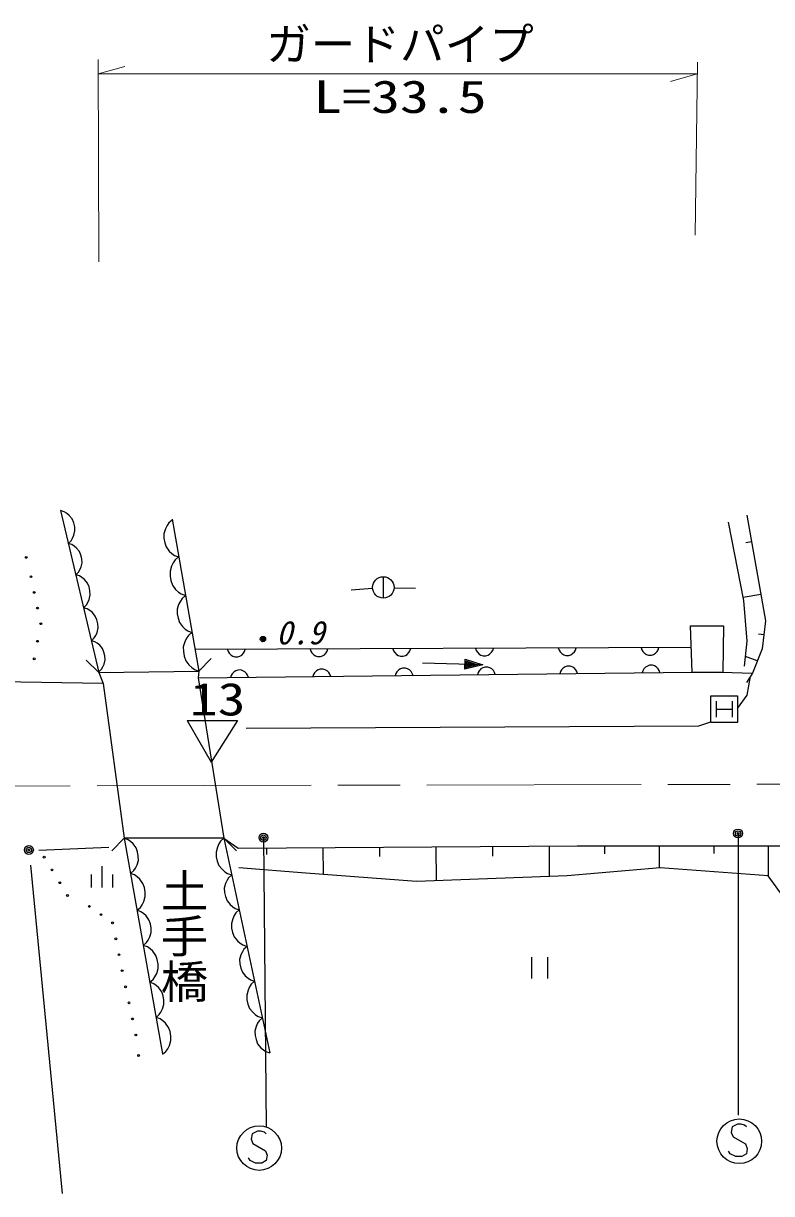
# Model space of a CAD drawing. Units: millimetres, scale not verified. Extents: x 40000 to 680000, y 20000 to 380000.
# Drawn here: x 303337 to 345288, y 260483 to 326091 of the extents above; entities that cross this region are included whole.
import ezdxf
from ezdxf.enums import TextEntityAlignment as Align

# ---------------------------------------------------------------- set-up
doc = ezdxf.new("R2010")
doc.units = ezdxf.units.MM
doc.header["$LTSCALE"] = 1000
doc.linetypes.add('CHAIN', pattern=[18.5, 12, -1.5, 3.5, -1.5])
for name, color, linetype, lineweight in [('M-BGD', 7, 'Continuous', 25), ('M-BGD-EXST', 7, 'Continuous', 25), ('M-BMK', 2, 'CHAIN', 13), ('M-STR-HTXT', 7, 'Continuous', 13), ('M-STR-STR1', 1, 'Continuous', 25), ('M-STR-STRC', 7, 'Continuous', 25)]:
    doc.layers.add(name, color=color, linetype=linetype, lineweight=lineweight)
doc.styles.add('@ＭＳ ゴシック', font='')
doc.styles.add('ＭＳ ゴシック', font='')
doc.styles.get('@ＭＳ ゴシック').set_extended_font_data('@MS Gothic')
doc.styles.get('ＭＳ ゴシック').set_extended_font_data('MS Gothic')

msp = doc.modelspace()

# ---------------------------------------------------------------- linework, layer by layer
at = {"layer": 'M-BGD'}
for p, q in [((305624, 298711), (305412, 298778)), ((305412, 298778), (307572, 289698)), ((305761, 298626), (305624, 298711)), ((305907, 298505), (305761, 298626)), ((306071, 298309), (305907, 298505)), ((306160, 298096), (306071, 298309)), ((306213, 297874), (306160, 298096)), ((306229, 297644), (306213, 297874)), ((311391, 297938), (311296, 297750)), ((311493, 298083), (311391, 297938)), ((311678, 298244), (311493, 298083)), ((311670, 298287), (313170, 289774)), ((343729, 293736), (342865, 298133)), ((343898, 298511), (344946, 292597)), ((306010, 297084), (306095, 297221)), ((306095, 297221), (306171, 297396)), ((306171, 297396), (306229, 297644)), ((311296, 297750), (311215, 297480)), ((311215, 297480), (311218, 297225)), ((311218, 297225), (311261, 296977)), ((305852, 296929), (306010, 297084)), ((306052, 296866), (305852, 296929)), ((306182, 296786), (306052, 296866)), ((306321, 296671), (306182, 296786)), ((306476, 296485), (306321, 296671)), ((311261, 296977), (311347, 296736)), ((311347, 296736), (311514, 296509)), ((344160, 297033), (343847, 296977)), ((306561, 296284), (306476, 296485)), ((306611, 296074), (306561, 296284)), ((306626, 295855), (306611, 296074)), ((311514, 296509), (311668, 296366)), ((311668, 296366), (311814, 296264)), ((311848, 296008), (311741, 295855)), ((311814, 296264), (312042, 296176)), ((312042, 296176), (311848, 296008)), ((306269, 295178), (306419, 295325)), ((306419, 295325), (306499, 295455)), ((306499, 295455), (306570, 295620)), ((306570, 295620), (306626, 295855)), ((311642, 295659), (311558, 295376)), ((311558, 295376), (311560, 295108)), ((311741, 295855), (311642, 295659)), ((306480, 295111), (306269, 295178)), ((306617, 295027), (306480, 295111)), ((306763, 294905), (306617, 295027)), ((306927, 294710), (306763, 294905)), ((307017, 294497), (306927, 294710)), ((311560, 295108), (311606, 294848)), ((311606, 294848), (311695, 294596)), ((311695, 294596), (311871, 294359)), ((323517, 295066), (323517, 293866)), ((307069, 294275), (307017, 294497)), ((307027, 293796), (307085, 294044)), ((307085, 294044), (307069, 294275)), ((311871, 294359), (312032, 294208)), ((312032, 294208), (312184, 294101)), ((312184, 294101), (312424, 294009)), ((312424, 294009), (312239, 293849)), ((322919, 294417), (321723, 294317)), ((324117, 294452), (325316, 294424)), ((344684, 294076), (343697, 293901)), ((306708, 293330), (306867, 293484)), ((306919, 293263), (306708, 293330)), ((306867, 293484), (306951, 293622)), ((306951, 293622), (307027, 293796)), ((312042, 293515), (311962, 293245)), ((312137, 293703), (312042, 293515)), ((312239, 293849), (312137, 293703)), ((343925, 291458), (343729, 293736)), ((307057, 293178), (306919, 293263)), ((307203, 293057), (307057, 293178)), ((307366, 292861), (307203, 293057)), ((307456, 292648), (307366, 292861)), ((307509, 292426), (307456, 292648)), ((311962, 293245), (311964, 292990)), ((311964, 292990), (312008, 292742)), ((312008, 292742), (312093, 292501)), ((307467, 291948), (307525, 292196)), ((307525, 292196), (307509, 292426)), ((312093, 292501), (312261, 292275)), ((312261, 292275), (312414, 292131)), ((312414, 292131), (312560, 292029)), ((312560, 292029), (312789, 291941)), ((340836, 289712), (340745, 292322)), ((340745, 292322), (342590, 292322)), ((342590, 292322), (342548, 289711)), ((344946, 292597), (344750, 291026)), ((307148, 291481), (307306, 291636)), ((307348, 291418), (307148, 291481)), ((307306, 291636), (307391, 291773)), ((307478, 291338), (307348, 291418)), ((307391, 291773), (307467, 291948)), ((307616, 291223), (307478, 291338)), ((312388, 291424), (312304, 291141)), ((312488, 291620), (312388, 291424)), ((312595, 291773), (312488, 291620)), ((312789, 291941), (312595, 291773)), ((343768, 290045), (343925, 291458)), ((344848, 291812), (344559, 291848)), ((307771, 291037), (307616, 291223)), ((307856, 290836), (307771, 291037)), ((307906, 290625), (307856, 290836)), ((312304, 291141), (312307, 290873)), ((312307, 290873), (312352, 290613)), ((340787, 291106), (312957, 290985)), ((314776, 290993), (314817, 290874)), ((314817, 290874), (314877, 290774)), ((314877, 290774), (314978, 290674)), ((314978, 290674), (315078, 290615)), ((315478, 290616), (315578, 290677)), ((315578, 290677), (315677, 290777)), ((315677, 290777), (315737, 290878)), ((315737, 290878), (315776, 290998)), ((319415, 291014), (319455, 290894)), ((319455, 290894), (319515, 290794)), ((319515, 290794), (319616, 290694)), ((319616, 290694), (319716, 290635)), ((320116, 290637), (320216, 290697)), ((320216, 290697), (320315, 290797)), ((320315, 290797), (320375, 290898)), ((320375, 290898), (320415, 291018)), ((324053, 291034), (324093, 290914)), ((324093, 290914), (324154, 290814)), ((324154, 290814), (324254, 290715)), ((324254, 290715), (324355, 290655)), ((324355, 290655), (324475, 290615)), ((324635, 290616), (324755, 290657)), ((324755, 290657), (324854, 290717)), ((324854, 290717), (324954, 290818)), ((324954, 290818), (325013, 290918)), ((325013, 290918), (325053, 291038)), ((328691, 291054), (328732, 290934)), ((328732, 290934), (328792, 290834)), ((328792, 290834), (328893, 290735)), ((328893, 290735), (328993, 290675)), ((328993, 290675), (329113, 290636)), ((329273, 290636), (329393, 290677)), ((329393, 290677), (329493, 290737)), ((329493, 290737), (329592, 290838)), ((329592, 290838), (329652, 290938)), ((329652, 290938), (329691, 291058)), ((333330, 291074), (333370, 290954)), ((333370, 290954), (333431, 290854)), ((333431, 290854), (333531, 290755)), ((333531, 290755), (333631, 290695)), ((333631, 290695), (333752, 290656)), ((333752, 290656), (333912, 290656)), ((333912, 290656), (334031, 290697)), ((334031, 290697), (334131, 290757)), ((334131, 290757), (334231, 290858)), ((334231, 290858), (334290, 290958)), ((334290, 290958), (334330, 291078)), ((337968, 291094), (338009, 290974)), ((338009, 290974), (338069, 290875)), ((338069, 290875), (338170, 290775)), ((338170, 290775), (338270, 290715)), ((338270, 290715), (338390, 290676)), ((338390, 290676), (338550, 290677)), ((338550, 290677), (338670, 290717)), ((338670, 290717), (338770, 290778)), ((338770, 290778), (338869, 290878)), ((338869, 290878), (338929, 290978)), ((338929, 290978), (338968, 291098)), ((344750, 291026), (344223, 289663)), ((306855, 290395), (307572, 289698)), ((307714, 289877), (307795, 290007)), ((307795, 290007), (307866, 290172)), ((307866, 290172), (307921, 290407)), ((307921, 290407), (307906, 290625)), ((312352, 290613), (312441, 290361)), ((312441, 290361), (312617, 290124)), ((312617, 290124), (312778, 289973)), ((313170, 289774), (313868, 290491)), ((315078, 290615), (315198, 290575)), ((315198, 290575), (315358, 290576)), ((315358, 290576), (315478, 290616)), ((319716, 290635), (319836, 290595)), ((319836, 290595), (319996, 290596)), ((319996, 290596), (320116, 290637)), ((324475, 290615), (324635, 290616)), ((329094, 290128), (325707, 290227)), ((328086, 289877), (328102, 290437)), ((329094, 290128), (328086, 289877)), ((328102, 290437), (329094, 290128)), ((328128, 289956), (328140, 290356)), ((328814, 290136), (328128, 289956)), ((328140, 290356), (328814, 290136)), ((328171, 290035), (328178, 290275)), ((328654, 290141), (328171, 290035)), ((328178, 290275), (328654, 290141)), ((328213, 290114), (328215, 290194)), ((328414, 290148), (328213, 290114)), ((328215, 290194), (328414, 290148)), ((329212, 289997), (329093, 289956)), ((329113, 290636), (329273, 290636)), ((329372, 289999), (329212, 289997)), ((329493, 289960), (329372, 289999)), ((333708, 290009), (333609, 289948)), ((333828, 290051), (333708, 290009)), ((333988, 290052), (333828, 290051)), ((334108, 290014), (333988, 290052)), ((334209, 289955), (334108, 290014)), ((338225, 290002), (338126, 289900)), ((338324, 290063), (338225, 290002)), ((338443, 290104), (338324, 290063)), ((338603, 290106), (338443, 290104)), ((338724, 290067), (338603, 290106)), ((338825, 290009), (338724, 290067)), ((338926, 289910), (338825, 290009)), ((344486, 290345), (343830, 290598)), ((307564, 289730), (307714, 289877)), ((307572, 289698), (313170, 289774)), ((307572, 289698), (307805, 289084)), ((312778, 289973), (312931, 289866)), ((312931, 289866), (313170, 289774)), ((313170, 289774), (313143, 289391)), ((313143, 289391), (340836, 289712)), ((313143, 289391), (314577, 280405)), ((314989, 289532), (314950, 289412)), ((315048, 289633), (314989, 289532)), ((315147, 289734), (315048, 289633)), ((315246, 289795), (315147, 289734)), ((315366, 289837), (315246, 289795)), ((315526, 289839), (315366, 289837)), ((315646, 289800), (315526, 289839)), ((315747, 289741), (315646, 289800)), ((315848, 289642), (315747, 289741)), ((315909, 289543), (315848, 289642)), ((315950, 289423), (315909, 289543)), ((319605, 289586), (319566, 289465)), ((319663, 289686), (319605, 289586)), ((319762, 289788), (319663, 289686)), ((319862, 289849), (319762, 289788)), ((319981, 289890), (319862, 289849)), ((320141, 289892), (319981, 289890)), ((320262, 289853), (320141, 289892)), ((320362, 289795), (320262, 289853)), ((320463, 289696), (320362, 289795)), ((320525, 289596), (320463, 289696)), ((320566, 289477), (320525, 289596)), ((324220, 289639), (324182, 289519)), ((324279, 289740), (324220, 289639)), ((324378, 289841), (324279, 289740)), ((324477, 289902), (324378, 289841)), ((324597, 289944), (324477, 289902)), ((324757, 289946), (324597, 289944)), ((324877, 289907), (324757, 289946)), ((324978, 289848), (324877, 289907)), ((325079, 289749), (324978, 289848)), ((325140, 289650), (325079, 289749)), ((325182, 289530), (325140, 289650)), ((328836, 289693), (328797, 289572)), ((328895, 289793), (328836, 289693)), ((328993, 289895), (328895, 289793)), ((329093, 289956), (328993, 289895)), ((329593, 289902), (329493, 289960)), ((329695, 289803), (329593, 289902)), ((329756, 289703), (329695, 289803)), ((329797, 289584), (329756, 289703)), ((333451, 289746), (333413, 289626)), ((333510, 289847), (333451, 289746)), ((333609, 289948), (333510, 289847)), ((334310, 289856), (334209, 289955)), ((334371, 289757), (334310, 289856)), ((334413, 289637), (334371, 289757)), ((338067, 289800), (338028, 289679)), ((338126, 289900), (338067, 289800)), ((338987, 289810), (338926, 289910)), ((339028, 289691), (338987, 289810)), ((340836, 289712), (342505, 289712)), ((342505, 289712), (344223, 289663)), ((344223, 289663), (343886, 289142)), ((307805, 289084), (302024, 289170)), ((307805, 289084), (308994, 280405)), ((341872, 286888), (341872, 288388)), ((341872, 288388), (343372, 288388)), ((342172, 288088), (342172, 287188)), ((343072, 288088), (343072, 287188)), ((343372, 288388), (343372, 286888)), ((342172, 287638), (343072, 287638)), ((312516, 287001), (315338, 287001)), ((312516, 287001), (313866, 284670)), ((315338, 287001), (313866, 284670)), ((343372, 286888), (341872, 286888)), ((308994, 280405), (308287, 279698)), ((309212, 280322), (308994, 280405)), ((308994, 280405), (311141, 268318)), ((314577, 280405), (308994, 280405)), ((309351, 280224), (309212, 280322)), ((309497, 280088), (309351, 280224)), ((314397, 280240), (314301, 280090)), ((314576, 280407), (314397, 280240)), ((314577, 280405), (317153, 268380)), ((314577, 280405), (315374, 279853)), ((315284, 279698), (314577, 280405)), ((304208, 279730), (308135, 279914)), ((309657, 279872), (309497, 280088)), ((309738, 279643), (309657, 279872)), ((309780, 279407), (309738, 279643)), ((314213, 279899), (314142, 279626)), ((314142, 279626), (314154, 279371)), ((314301, 280090), (314213, 279899)), ((315374, 279853), (334393, 279975)), ((316959, 279863), (316962, 279495)), ((320129, 279883), (320139, 278393)), ((323299, 279904), (323302, 279377)), ((326469, 279924), (326481, 278029)), ((329638, 279945), (329642, 279404)), ((332808, 279965), (332819, 278260)), ((334393, 279975), (346629, 279983)), ((335923, 279976), (335923, 279528)), ((338982, 279978), (338982, 278751)), ((342040, 279980), (342041, 279545)), ((345099, 279982), (345100, 278286)), ((307730, 278847), (307730, 277647)), ((309617, 278728), (309707, 278906)), ((309707, 278906), (309783, 279164)), ((309783, 279164), (309780, 279407)), ((314154, 279371), (314207, 279125)), ((314207, 279125), (314301, 278887)), ((314301, 278887), (314477, 278667)), ((307130, 278367), (307130, 277647)), ((308330, 278367), (308330, 277647)), ((309344, 278436), (309520, 278589)), ((309572, 278348), (309344, 278436)), ((309520, 278589), (309617, 278728)), ((309718, 278246), (309572, 278348)), ((309872, 278103), (309718, 278246)), ((314477, 278667), (314635, 278529)), ((314635, 278529), (314785, 278433)), ((314846, 278194), (314754, 278052)), ((314785, 278433), (315016, 278353)), ((315016, 278353), (314846, 278194)), ((319174, 278449), (315416, 278756)), ((325386, 277989), (319174, 278449)), ((333822, 278296), (325386, 277989)), ((339037, 278756), (333822, 278296)), ((345095, 278296), (339037, 278756)), ((345939, 277146), (345095, 278296)), ((310040, 277877), (309872, 278103)), ((310125, 277636), (310040, 277877)), ((310170, 277388), (310125, 277636)), ((314670, 277870), (314603, 277610)), ((314603, 277610), (314614, 277367)), ((314754, 278052), (314670, 277870)), ((310092, 276862), (310172, 277132)), ((310172, 277132), (310170, 277388)), ((314614, 277367), (314664, 277133)), ((314664, 277133), (314754, 276906)), ((314754, 276906), (314921, 276697)), ((309711, 276368), (309896, 276529)), ((309929, 276285), (309711, 276368)), ((309896, 276529), (309998, 276675)), ((310068, 276188), (309929, 276285)), ((309998, 276675), (310092, 276862)), ((314921, 276697), (315072, 276565)), ((315072, 276565), (315215, 276473)), ((315256, 276231), (315160, 276081)), ((315215, 276473), (315435, 276398)), ((315435, 276398), (315256, 276231)), ((310214, 276051), (310068, 276188)), ((310374, 275836), (310214, 276051)), ((310456, 275606), (310374, 275836)), ((310498, 275370), (310456, 275606)), ((315072, 275890), (315001, 275617)), ((315001, 275617), (315013, 275362)), ((315160, 276081), (315072, 275890)), ((310424, 274870), (310500, 275127)), ((310500, 275127), (310498, 275370)), ((315013, 275362), (315066, 275116)), ((315066, 275116), (315160, 274878)), ((310061, 274399), (310237, 274552)), ((310290, 274311), (310061, 274399)), ((310237, 274552), (310334, 274691)), ((310436, 274209), (310290, 274311)), ((310334, 274691), (310424, 274870)), ((315160, 274878), (315336, 274658)), ((315336, 274658), (315494, 274520)), ((315494, 274520), (315644, 274424)), ((315644, 274424), (315875, 274344)), ((315875, 274344), (315705, 274185)), ((310589, 274066), (310436, 274209)), ((310757, 273840), (310589, 274066)), ((310843, 273599), (310757, 273840)), ((310887, 273351), (310843, 273599)), ((315529, 273861), (315462, 273601)), ((315462, 273601), (315473, 273358)), ((315613, 274043), (315529, 273861)), ((315705, 274185), (315613, 274043)), ((331828, 273741), (331828, 272541)), ((332740, 272541), (332740, 273741)), ((310810, 272825), (310889, 273096)), ((310889, 273096), (310887, 273351)), ((315473, 273358), (315523, 273124)), ((315523, 273124), (315613, 272897)), ((310428, 272331), (310613, 272492)), ((310646, 272248), (310428, 272331)), ((310613, 272492), (310715, 272638)), ((310715, 272638), (310810, 272825)), ((315613, 272897), (315780, 272688)), ((315780, 272688), (315931, 272556)), ((315931, 272556), (316074, 272464)), ((316074, 272464), (316294, 272389)), ((316294, 272389), (316115, 272222)), ((310785, 272151), (310646, 272248)), ((310931, 272014), (310785, 272151)), ((311091, 271799), (310931, 272014)), ((311173, 271570), (311091, 271799)), ((315931, 271881), (315860, 271608)), ((316019, 272072), (315931, 271881)), ((316115, 272222), (316019, 272072)), ((311141, 270833), (311217, 271090)), ((311215, 271333), (311173, 271570)), ((311217, 271090), (311215, 271333)), ((315860, 271608), (315872, 271353)), ((315872, 271353), (315925, 271107)), ((315925, 271107), (316019, 270869)), ((310778, 270362), (310954, 270515)), ((311007, 270275), (310778, 270362)), ((310954, 270515), (311051, 270654)), ((311051, 270654), (311141, 270833)), ((316019, 270869), (316195, 270649)), ((316195, 270649), (316353, 270511)), ((316353, 270511), (316503, 270415)), ((316503, 270415), (316734, 270335)), ((316734, 270335), (316564, 270176)), ((311153, 270173), (311007, 270275)), ((311306, 270029), (311153, 270173)), ((311474, 269803), (311306, 270029)), ((311560, 269562), (311474, 269803)), ((316388, 269852), (316321, 269592)), ((316472, 270034), (316388, 269852)), ((316564, 270176), (316472, 270034)), ((311527, 268789), (311607, 269059)), ((311604, 269314), (311560, 269562)), ((311607, 269059), (311604, 269314)), ((316321, 269592), (316332, 269349)), ((316332, 269349), (316382, 269115)), ((316382, 269115), (316472, 268888)), ((311145, 268294), (311330, 268455)), ((311330, 268455), (311432, 268601)), ((311432, 268601), (311527, 268789)), ((316472, 268888), (316639, 268679)), ((316639, 268679), (316790, 268547)), ((316790, 268547), (316933, 268455)), ((316933, 268455), (317153, 268380))]:
    msp.add_line(p, q, dxfattribs=at)
for centre, radius in [((303496, 296153), 50), ((303762, 295069), 50), ((323517, 294466), 600), ((303946, 294190), 50), ((304130, 293310), 50), ((304314, 292431), 50), ((304130, 291449), 50), ((316769, 291572), 150), ((316769, 291572), 90), ((316769, 291572), 30), ((303946, 290468), 50), ((304504, 279345), 50), ((304939, 278629), 50), ((305374, 277913), 50), ((305808, 277197), 50), ((307035, 276584), 50), ((307687, 276124), 50), ((308339, 275664), 50), ((308518, 274769), 50), ((308697, 273874), 50), ((308876, 272980), 50), ((309067, 272078), 50), ((309259, 271177), 50), ((309451, 270276), 50), ((309643, 269375), 50), ((309796, 268225), 50)]:
    msp.add_circle(centre, radius, dxfattribs=at)
at = {"layer": 'M-BGD-EXST'}
for p, q in [((316797, 280443), (316950, 264185)), ((343408, 280673), (343408, 264875)), ((303737, 278903), (305506, 260483)), ((316156, 263833), (316106, 263533)), ((316456, 263983), (316156, 263833)), ((316656, 263983), (316456, 263983)), ((316856, 263933), (316656, 263983)), ((316956, 263833), (316856, 263933)), ((343074, 264217), (343024, 263917)), ((343024, 263917), (343124, 263667)), ((343374, 264367), (343074, 264217)), ((343574, 264367), (343374, 264367)), ((343774, 264317), (343574, 264367)), ((343874, 264217), (343774, 264317)), ((316106, 263533), (316206, 263283)), ((316206, 263283), (316906, 262883)), ((343124, 263667), (343824, 263267)), ((343824, 263267), (343924, 263017)), ((316056, 262333), (315956, 262483)), ((316906, 262883), (317006, 262633)), ((317006, 262633), (316956, 262333)), ((342974, 262717), (342874, 262867)), ((343274, 262567), (342974, 262717)), ((343624, 262567), (343274, 262567)), ((343874, 262717), (343624, 262567)), ((343924, 263017), (343874, 262717)), ((316356, 262183), (316056, 262333)), ((316706, 262183), (316356, 262183)), ((316956, 262333), (316706, 262183))]:
    msp.add_line(p, q, dxfattribs=at)
for centre, radius in [((343408, 280673), 250), ((343408, 280673), 150), ((316797, 280443), 250), ((316797, 280443), 150), ((316797, 280443), 50), ((343408, 280673), 50), ((303644, 279753), 250), ((303644, 279753), 150), ((303644, 279753), 50), ((343474, 263417), 1250), ((316556, 263033), 1250)]:
    msp.add_circle(centre, radius, dxfattribs=at)
at = {"layer": 'M-BMK'}
msp.add_line((270466, 283262), (369216, 283487), dxfattribs=at)
at = {"layer": 'M-STR-HTXT'}
for p, q in [((307523, 324068), (307572, 312730)), ((307527, 323258), (309027, 323678)), ((341129, 323915), (341011, 314216)), ((307527, 323258), (341121, 323258)), ((341121, 323258), (339621, 322838))]:
    msp.add_line(p, q, dxfattribs=at)
at = {"layer": 'M-STR-STR1'}
for p, q in [((306855, 290395), (307572, 289698)), ((313170, 289774), (313868, 290491)), ((307572, 289698), (313170, 289774)), ((313143, 289391), (314577, 280405)), ((307805, 289084), (308994, 280405)), ((308994, 280405), (308287, 279698)), ((314577, 280405), (308994, 280405)), ((315284, 279698), (314577, 280405))]:
    msp.add_line(p, q, dxfattribs=at)
at = {"layer": 'M-STR-STRC'}
for p, q in [((343925, 288422), (344096, 289466)), ((343376, 287675), (343925, 288422)), ((315829, 286572), (341217, 286708)), ((341217, 286708), (341884, 286929))]:
    msp.add_line(p, q, dxfattribs=at)

# ---------------------------------------------------------------- texts
at = {"layer": 'M-BGD', "style": 'ＭＳ ゴシック', "oblique": 15}
msp.add_text('0.9', height=1320, dxfattribs=at).set_placement((317512, 290878), align=Align.BOTTOM_LEFT)
at = {"layer": 'M-BGD', "style": 'ＭＳ ゴシック', "width": 1.25}
msp.add_text('13', height=1833, dxfattribs=at).set_placement((312671, 286739), align=Align.BOTTOM_LEFT)
at = {"layer": 'M-BGD', "style": '@ＭＳ ゴシック', "width": 0.95}
msp.add_text('土手橋', height=1957, rotation=270, dxfattribs=at).set_placement((310770, 278737), align=Align.BOTTOM_LEFT)
at = {"layer": 'M-STR-HTXT', "style": 'ＭＳ ゴシック'}
msp.add_text('ガードパイプ', height=1833, dxfattribs=at).set_placement((316952, 323463), align=Align.BOTTOM_LEFT)
at = {"layer": 'M-STR-HTXT', "style": 'ＭＳ ゴシック', "width": 1.3}
msp.add_text('L=33.5', height=1833, dxfattribs=at).set_placement((319590, 320519), align=Align.BOTTOM_LEFT)

doc.saveas('drawing.dxf')
